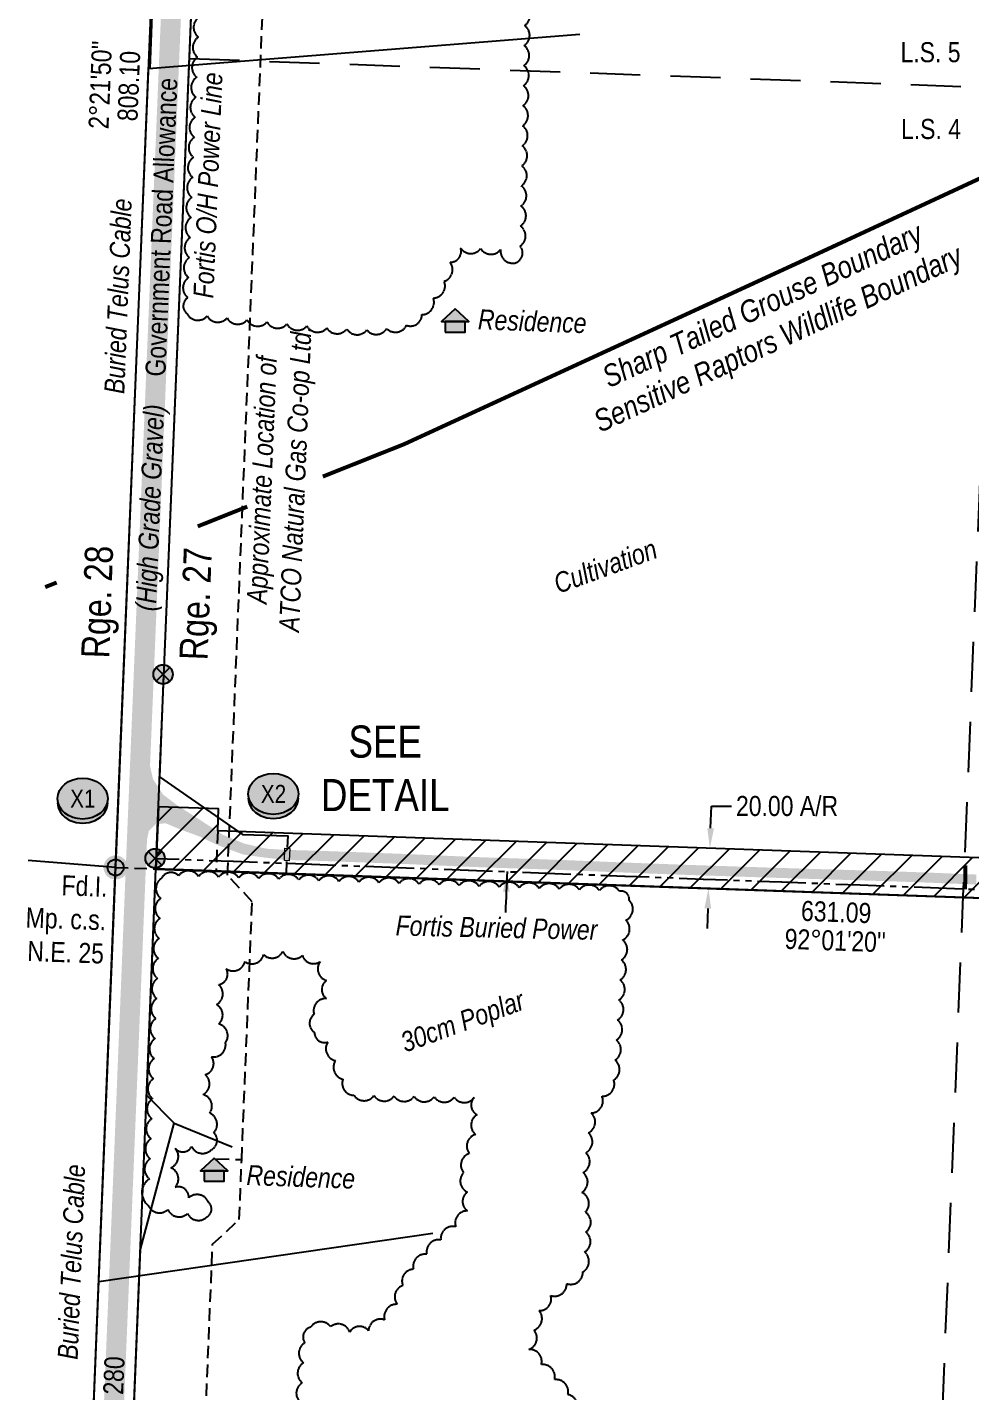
# Model space of a CAD drawing. Extents: x 303793 to 307741, y 5826902 to 5830455.
# Drawn here: x 303991 to 304462, y 5827532 to 5828213 of the extents above; entities that cross this region are included whole.
import ezdxf
from ezdxf.enums import TextEntityAlignment as Align

# ---------------------------------------------------------------- set-up
doc = ezdxf.new("R2010")
doc.units = 0
doc.header["$LTSCALE"] = 5
doc.header["$PDMODE"] = 35
doc.header["$PDSIZE"] = 0.5
for name, pattern in [('0', [1, 1, 0]), ('DASHDOT2', [12.7, 6.35, -3.175, 0, -3.175]), ('foc-LSD', [8, 5, -3]), ('foc-TRAV', [1.875, 1.25, -0.625]), ('POWERLINE5', [7.8, 2.4, -0.6, 0.6, -0.6, 0.6, -0.6, 2.4]), ('UG_PIPE', [1.875, 1.25, -0.625])]:
    doc.linetypes.add(name, pattern=pattern)
doc.layers.get('Defpoints').update_dxf_attribs({"color": 9})
for name, color, linetype in [('AS-FENCE', 48, 'foc-FENCE'), ('AS-PIPE-UG', 44, 'UG_PIPE'), ('AS-PIPE-UG-T', 44, 'Continuous'), ('AS-POWER', 104, 'foc-POWER'), ('AS-POWER-EXISTING', 72, 'POWERLINE5'), ('AS-POWER-EXISTING-T', 72, 'Continuous'), ('AS-POWER-T', 104, 'Continuous'), ('AS-RESIDENCE', 14, 'Continuous'), ('AS-ROADS', 254, 'Continuous'), ('AS-TELUS', 224, 'foc-TEL'), ('AS-WILDLIFE', 131, 'DASHDOT2'), ('D-TXT', 6, 'Continuous'), ('DETAIL-T', 7, 'Continuous'), ('L-BD', 7, 'Continuous'), ('L-BD1', 253, 'Continuous'), ('L-MON', 1, 'Continuous'), ('L-ROAD-T', 7, 'Continuous'), ('L-SEC', 7, 'Continuous'), ('L-SECTION-LSD', 7, 'foc-LSD'), ('P-CROSSINGS', 250, 'Continuous'), ('P-PROPOSED', 10, 'Continuous'), ('P-TRAV', 4, 'foc-TRAV'), ('P-TXT', 4, 'Continuous'), ('T-BUSH', 110, '0'), ('T-BUSH-T', 110, 'Continuous')]:
    doc.layers.add(name, color=color, linetype=linetype)
doc.layers.add('AS-GENERAL', color=48, linetype='Continuous', lineweight=18)
doc.layers.add('T-TEXT', color=48, linetype='Continuous', lineweight=18)
doc.layers.add('P-PROPOSED-EXISTING-H', color=7, linetype='Continuous', true_color=0xffeebd)
doc.styles.add('100L', font='ARIALN.TTF', dxfattribs={"height": 11})
doc.styles.add('80CG', font='ARIALN.TTF', dxfattribs={"height": 10})
doc.styles.add('80L', font='ARIALN.TTF', dxfattribs={"height": 10})
doc.styles.add('80LS', font='ARIALNI.TTF', dxfattribs={"height": 10})
doc.styles.add('Crossing', font='ARIALN.TTF', dxfattribs={"height": 10})
doc.styles.add('foc-LtypeFont', font='ARIALN.TTF', dxfattribs={"height": 7.35})
doc.linetypes.add('foc-FENCE', pattern='A,10,-1,["X",foc-LtypeFont,S=0.2,R=0,X=-0.625,Y=-0.75],-1.24', length=12.24)
doc.linetypes.add('foc-POWER', pattern='A,6,-1,["P",foc-LtypeFont,S=0.2,R=0,X=-0.625,Y=-0.75],-1.24,4', length=12.24)
doc.linetypes.add('foc-POWER-NOLINE', pattern='A,0,-4,["P",foc-LtypeFont,S=0.2,R=0,X=-0.625,Y=-0.75],-8.24', length=12.24)
doc.linetypes.add('foc-TEL', pattern='A,2,-1,["T",foc-LtypeFont,S=0.2,R=0,X=-0.425,Y=-0.75],-1.24,8', length=12.24)
doc.linetypes.add('foc-TEL-NOLINE', pattern='A,0,-2,["T",foc-LtypeFont,S=0.2,R=0,X=-0.425,Y=-0.75],-10.24', length=12.24)
doc.dimstyles.new('Compass 5 000', dxfattribs={"dimscale": 5, "dimtxt": 9, "dimasz": 2, "dimexe": 0.2, "dimexo": 0.0625, "dimgap": 0.5, "dimtad": 0, "dimtih": 1, "dimtoh": 1, "dimzin": 0, "dimdsep": 46, "dimtxsty": '80CG', "dimcen": 0.1, "dimse1": 1, "dimse2": 1, "dimclrd": 256, "dimclrt": 256, "dimaunit": 1, "dimadec": 4, "dimazin": 0, "dimtfac": 0.06, "dimtofl": 0, "dimtmove": 0, "dimatfit": 1, "dimfxl": 0.2, "dimtolj": 1, "dimtzin": 0, "dimlwd": -1, "dimarcsym": 0})

# ---------------------------------------------------------------- blocks, each defined once
blk = doc.blocks.new('res_occ')
for points in [[(0.1, 0.89), (-1.26, -0.37), (1.46, -0.37)], [(-0.9, -1.43), (1.1, -1.43), (1.1, -0.37), (-0.9, -0.37)]]:
    blk.add_hatch(color=14).paths.add_polyline_path(points)
at = {"color": 14}
for points in [[(0.1, 0.89), (-1.26, -0.37), (1.46, -0.37)], [(-0.9, -1.43), (1.1, -1.43), (1.1, -0.37), (-0.9, -0.37)]]:
    blk.add_lwpolyline(points, close=True, dxfattribs=at)
blk = doc.blocks.new('fdia')
at = {"color": 255, "const_width": 1}
blk.add_lwpolyline([(-0.5, 0, 1), (0.5, 0, 1)], format="xyb", close=True, dxfattribs=at)
blk = doc.blocks.new('Fdiaa')
blk.add_blockref('fdia', (0, 0))
blk = doc.blocks.new('fdib')
at = {"color": 1, "const_width": 1.6}
blk.add_lwpolyline([(-0.4, 0, 1), (0.4, 0, 1)], format="xyb", close=True, dxfattribs=at)
at = {"color": 1}
blk.add_circle((0, 0), 0.8, dxfattribs=at)
blk = doc.blocks.new('Fdibb')
blk.add_blockref('fdib', (0, 0))
blk = doc.blocks.new('fdicc')
for name in ['Fdibb', 'Fdiaa']:
    blk.add_blockref(name, (0, 0))
blk = doc.blocks.new('FDI')
blk.add_blockref('fdicc', (0, 0))
blk = doc.blocks.new('POWERPOLE')
h = blk.add_hatch(color=255)
edge = h.paths.add_edge_path()
edge.add_arc((0, 0), 0.96, 0, 360)
at = {"linetype": 'Continuous'}
for p, q in [((0.68, -0.68), (-0.68, 0.68)), ((-0.68, -0.68), (0.68, 0.68))]:
    blk.add_line(p, q, dxfattribs=at)
blk.add_circle((0, 0), 0.96, dxfattribs=at)
blk = doc.blocks.new('*D439')
at = {"layer": 'Defpoints', "color": 0, "transparency": 16777216}
for p in [(304426.72, 5827799.73), (304331.06, 5827783.1), (304426.01, 5827779.75)]:
    blk.add_point(p, dxfattribs=at)
at = {"layer": 'P-TXT', "transparency": 16777216}
for p, q in [((304332.12, 5827813.08), (304332.51, 5827824.14)), ((304332.51, 5827824.14), (304342.51, 5827824.14)), ((304330.71, 5827773.11), (304330.36, 5827763.11))]:
    blk.add_line(p, q, dxfattribs=at)
for points in [[(304330.46, 5827813.14), (304333.79, 5827813.02), (304331.77, 5827803.09)], [(304329.05, 5827773.17), (304332.38, 5827773.05), (304331.06, 5827783.1)]]:
    blk.add_solid(points, dxfattribs=at)
at = {"layer": 'P-TXT', "transparency": 16777216, "insert": (304370.25, 5827824.14), "char_height": 10, "attachment_point": 5, "style": '80CG'}
blk.add_mtext('\\A1;20.00 A/R', dxfattribs=at)
blk = doc.blocks.new('xing2')
h = blk.add_hatch(color=50)
h.dxf.hatch_style = 1
edge = h.paths.add_edge_path()
edge.add_ellipse((0, 0), major_axis=(-12.5, 0), ratio=0.816297, start_angle=0, end_angle=360)
h = blk.add_hatch(color=250)
h.dxf.hatch_style = 1
edge = h.paths.add_edge_path()
edge.add_ellipse((0, -2.05), major_axis=(-12.5, 0), ratio=0.816297, start_angle=0, end_angle=180)
edge.add_line((12.5, -2.05), (12.5, 0))
edge.add_ellipse((0, 0), major_axis=(-12.5, 0), ratio=0.816297, start_angle=0, end_angle=180, ccw=False)
edge.add_line((-12.5, 0), (-12.5, -2.05))
at = {"color": 250}
blk.add_ellipse((0, 0), major_axis=(-12.5, 0), ratio=0.816297, dxfattribs=at)
blk.add_ellipse((0, -2.05), major_axis=(-12.5, 0), ratio=0.816297, start_param=0, end_param=3.141593, dxfattribs=at)
at = {"color": 250, "style": 'Crossing'}
blk.add_attdef('CROSSING', text='', height=9, dxfattribs=at).set_placement((0.09, 0.02), align=Align.MIDDLE_CENTER)
at = {"color": 250, "style": 'Crossing', "flags": 1}
for tag, p in [('OWNER', (0.09, -12.49)), ('DESCRIPTION', (0.09, -25.77)), ('LOCATION', (0.09, -39.3)), ('DWG_REF', (0.09, -52.84))]:
    blk.add_attdef(tag, text='', height=9, dxfattribs=at).set_placement(p, align=Align.MIDDLE_CENTER)

msp = doc.modelspace()

# ---------------------------------------------------------------- hatches: boundary and pattern name
at = {"layer": 'AS-ROADS'}
h = msp.add_hatch(color=256, dxfattribs=at)
h.dxf.hatch_style = 1
h.paths.add_polyline_path([(304119.808, 5827802.327), (304110.752, 5827802.887), (304099.618, 5827805.438), (304088.925, 5827809.824), (304077.19, 5827817.443), (304066.212, 5827824.479), (304059.043, 5827829.954), (304054.07, 5827837.556), (304052.584, 5827844.06), (304052.728, 5827850.371), (304050.834, 5827802.561), (304051.147, 5827807.814), (304051.995, 5827811.748), (304055.255, 5827815.044), (304060.327, 5827815.587), (304068.269, 5827812.257), (304076.927, 5827809.135), (304086.645, 5827804.565), (304099.095, 5827799.983), (304109.921, 5827798.455), (304119.538, 5827797.348)])
at = {"layer": 'P-PROPOSED-EXISTING-H'}
h = msp.add_hatch(dxfattribs=at)
h.set_pattern_fill('ANSI31', color=256, scale=3.499734, style=0)
h.set_pattern_definition([(45, (23.161, 443.027), (-7.857126762, 7.857126762), [])])
h.paths.add_polyline_path([(304840.972, 5827765.096), (304840.635, 5827785.119), (304086.327, 5827811.752), (304086.78, 5827822.742), (304056.801, 5827823.801), (304055.523, 5827792.829)])

# ---------------------------------------------------------------- linework, layer by layer
at = {"layer": 'AS-FENCE', "flags": 128}
for points in [[(304059.373, 5827889.694), (304057.274, 5827838.794), (304098.632, 5827810.028), (304121.283, 5827809.311), (304120.982, 5827803.558)], [(304056.065, 5827808.079), (304055.358, 5827792.731), (304586.441, 5827774.136), (304586.568, 5827779.003)], [(304120.675, 5827796.601), (304120.482, 5827790.451)]]:
    msp.add_lwpolyline(points, dxfattribs=at)
at = {"layer": 'AS-GENERAL', "flags": 128}
msp.add_lwpolyline([(304122.271, 5827802.98), (304121.995, 5827796.925), (304119.553, 5827797.036), (304119.849, 5827803.098)], close=True, dxfattribs=at)
at = {"layer": 'AS-GENERAL', "const_width": 2, "flags": 128}
msp.add_lwpolyline([(304459.018, 5827782.666), (304459.237, 5827794.537)], dxfattribs=at)
at = {"layer": 'AS-PIPE-UG'}
msp.add_line((304085.791, 5827648.306), (304098.293, 5827647.855), dxfattribs=at)
msp.add_lwpolyline([(304058.641, 5826986.743), (304083.77, 5827605.653), (304097.084, 5827618.065), (304098.293, 5827647.855), (304103.512, 5827776.414), (304091.243, 5827789.721), (304111.188, 5828280.99), (304105.321, 5828287.356), (304105.692, 5828296.472), (304105.852, 5828300.395), (304112.215, 5828306.259), (304113.023, 5828326.182), (304113.344, 5828334.077), (304124.072, 5828598.324), (304126.045, 5828646.939)], dxfattribs=at)
at = {"layer": 'AS-POWER', "flags": 128}
for points in [[(304064.602, 5827666.044), (304050.927, 5827679.862), (304055.523, 5827792.829), (304076.354, 5828297.51), (304167.269, 5828260.506)], [(304047.81, 5827603.257), (304064.602, 5827666.044), (304093.569, 5827654.247)]]:
    msp.add_lwpolyline(points, dxfattribs=at)
at = {"layer": 'AS-POWER', "linetype": 'foc-POWER-NOLINE', "flags": 128}
msp.add_lwpolyline([(304021.634, 5826959.869), (304047.81, 5827603.257)], dxfattribs=at)
at = {"layer": 'AS-POWER-EXISTING', "flags": 128}
msp.add_lwpolyline([(304055.078, 5827798.098), (304658.548, 5827775.35)], dxfattribs=at)
at = {"layer": 'AS-ROADS', "flags": 128}
for points, const_width in [([(304011.594, 5826960.451), (304045.471, 5827793.13), (304080.74, 5828647.639)], 9.999), ([(304464.627, 5827787.511), (304444.055, 5827788.356), (304424.003, 5827789.086), (304403.984, 5827789.702), (304383.764, 5827790.296), (304363.225, 5827790.922), (304342.505, 5827791.613), (304322.195, 5827792.283), (304301.89, 5827793.013), (304281.267, 5827793.827), (304260.661, 5827794.679), (304240.362, 5827795.386), (304220.244, 5827796.037), (304199.776, 5827796.887), (304179.569, 5827797.786), (304159.503, 5827798.524), (304139.365, 5827799.258), (304119.594, 5827799.846)], 5)]:
    msp.add_lwpolyline(points, dxfattribs=dict(at, const_width=const_width))
at = {"layer": 'AS-TELUS', "linetype": 'foc-TEL-NOLINE', "flags": 128}
for points in [[(304052.643, 5828192.018), (304060.071, 5828390.789)], [(304027.02, 5827587.072), (304051.868, 5828192.05)], [(304001.543, 5826960.86), (304027.027, 5827587.245)]]:
    msp.add_lwpolyline(points, dxfattribs=at)
at = {"layer": 'AS-TELUS', "flags": 128}
for points in [[(304051.865, 5828191.956), (304266.894, 5828209.155)], [(304027.02, 5827587.072), (304193.645, 5827611.226)]]:
    msp.add_lwpolyline(points, dxfattribs=at)
at = {"layer": 'AS-WILDLIFE', "const_width": 2, "flags": 128}
for points in [[(304138.743, 5827988.475), (304179.323, 5828004.634), (304377.89, 5828096.052), (304571.108, 5828185.737), (304759.201, 5828281.219), (304919.202, 5828379.187), (304942.702, 5828395.109)], [(304076.376, 5827963.642), (304101.049, 5827973.466)], [(304000.294, 5827933.347), (304006.031, 5827935.631)]]:
    msp.add_lwpolyline(points, dxfattribs=at)
at = {"layer": 'L-SEC', "flags": 128}
for points in [[(304001.543, 5826960.86), (304035.42, 5827793.539), (304070.69, 5828648.054)], [(304021.634, 5826959.869), (304055.519, 5827792.721), (304090.805, 5828647.649)], [(304035.42, 5827793.539), (303991.763, 5827797.042)], [(304890.397, 5827763.351), (304055.058, 5827792.846)]]:
    msp.add_lwpolyline(points, dxfattribs=at)
at = {"layer": 'L-SECTION-LSD', "flags": 128}
for points in [[(304490.562, 5828585.525), (304457.987, 5827779.307), (304425.45, 5826975.226)], [(304072.204, 5828196.97), (304875.296, 5828167.899)]]:
    msp.add_lwpolyline(points, dxfattribs=at)
at = {"layer": 'P-PROPOSED', "flags": 128}
msp.add_lwpolyline([(304840.972, 5827765.096), (304840.635, 5827785.119), (304086.327, 5827811.752), (304086.78, 5827822.742), (304056.801, 5827823.801), (304055.523, 5827792.829)], close=True, dxfattribs=at)
at = {"layer": 'P-TRAV', "flags": 128}
for points in [[(304086.327, 5827811.752), (304085.502, 5827791.771)], [(304035.42, 5827793.539), (304055.523, 5827792.829)]]:
    msp.add_lwpolyline(points, dxfattribs=at)
at = {"layer": 'T-BUSH', "flags": 128}
for points in [[(304071.084, 5828069.556, 0.5205671), (304081.033, 5828068.556, 0.5205671), (304090.982, 5828067.557, 0.5205671), (304100.931, 5828066.558, 0.5205671), (304110.881, 5828065.559, 0.5205671), (304120.83, 5828064.56, 0.5205671), (304130.779, 5828063.561, 0.5205671), (304140.728, 5828062.562, 0.5205671), (304150.714, 5828062.053, 0.5205671), (304160.702, 5828061.583, 0.5205671), (304170.623, 5828062.309, 0.5205671), (304180.497, 5828063.888, 0.5205671), (304188.196, 5828069.223, 0.5205671), (304193.812, 5828077.486, 0.5205671), (304199.264, 5828085.868, 0.5205671), (304202.219, 5828095.36, 0.5205671), (304207.434, 5828102.436, 0.5205671), (304217.43, 5828102.155, 0.5205671), (304227.397, 5828101.683, 0.5205671), (304234.832, 5828095.031, 0.5205671), (304237.161, 5828103.41, 0.5205671), (304237.365, 5828113.407, 0.5205671), (304237.568, 5828123.404, 0.5205671), (304237.772, 5828133.401, 0.5205671), (304237.975, 5828143.398, 0.5205671), (304238.178, 5828153.396, 0.5205671), (304238.382, 5828163.393, 0.5205671), (304238.585, 5828173.39, 0.5205671), (304238.789, 5828183.387, 0.5205671), (304238.992, 5828193.384, 0.5205671), (304239.195, 5828203.381, 0.5205671), (304239.399, 5828213.379, 0.5205671), (304239.602, 5828223.376, 0.5205671), (304235.882, 5828232.296, 0.5205671), (304230.604, 5828240.789, 0.5205671), (304223.329, 5828247.399, 0.5205671), (304215.439, 5828253.528, 0.5205671), (304207.687, 5828259.842, 0.5205671), (304199.737, 5828265.906, 0.5205671), (304201.023, 5828274.374, 0.5205671), (304208.225, 5828280.352, 0.5205671), (304218.106, 5828281.477, 0.5205671), (304228.077, 5828280.725, 0.5205671), (304238.048, 5828279.973, 0.5205671), (304247.996, 5828279.818, 0.5205671), (304257.657, 5828282.161, 0.5205671), (304263.374, 5828287.936, 0.5205671), (304256.043, 5828293.886, 0.5205671), (304246.378, 5828296.372, 0.5205671), (304236.379, 5828296.519, 0.5205671), (304226.382, 5828296.557, 0.5205671), (304216.391, 5828296.173, 0.5205671), (304206.394, 5828295.974, 0.5205671), (304196.396, 5828295.838, 0.5205671), (304186.723, 5828297.858, 0.5205671), (304177.74, 5828301.974, 0.5205671), (304169.902, 5828308.183, 0.5205671), (304162.696, 5828315.005, 0.5205671), (304157.109, 5828323.241, 0.5205671), (304156.048, 5828333.184, 0.5205671), (304157.417, 5828342.272, 0.5205671), (304167.347, 5828343.4, 0.5205671), (304177.291, 5828344.451, 0.5205671), (304187.235, 5828345.502, 0.5205671), (304197.218, 5828346.067, 0.5205671), (304207.189, 5828346.703, 0.5205671), (304216.767, 5828349.575, 0.5205671), (304220.665, 5828357.712, 0.5205671), (304215.32, 5828364.772, 0.5205671), (304205.381, 5828364.703, 0.5205671), (304195.5, 5828363.172, 0.5205671), (304185.586, 5828361.914, 0.5205671), (304175.619, 5828361.12, 0.5205671), (304165.651, 5828360.326, 0.5205671), (304155.683, 5828359.532, 0.5205671), (304146.105, 5828360.888, 0.5205671), (304137.555, 5828365.994, 0.5205671), (304129.949, 5828372.454, 0.5205671), (304123.516, 5828380.109, 0.5205671), (304117.133, 5828387.805, 0.5205671), (304110.671, 5828395.347, 0.5205671), (304101.503, 5828399.145, 0.5205671), (304091.662, 5828400.919, 0.5205671), (304084.606, 5828402.618, 0.5205671), (304084.2, 5828392.627, 0.5205671), (304083.795, 5828382.636, 0.5205671), (304083.389, 5828372.645, 0.5205671), (304082.984, 5828362.654, 0.5205671), (304082.578, 5828352.663, 0.5205671), (304082.172, 5828342.672, 0.5205671), (304081.767, 5828332.681, 0.5205671), (304081.361, 5828322.69, 0.5205671), (304080.955, 5828312.699, 0.5205671), (304080.55, 5828302.708, 0.5205671), (304080.144, 5828292.717, 0.5205671), (304084.512, 5828287.39, 0.5205671), (304094.509, 5828287.565, 0.5205671), (304103.19, 5828291.155, 0.5205671), (304109.329, 5828298.986, 0.5205671), (304114.409, 5828307.572, 0.5205671), (304117.301, 5828316.921, 0.5205671), (304123.212, 5828324.771, 0.5205671), (304129.603, 5828332.457, 0.5205671), (304138.123, 5828337.042, 0.5205671), (304144.499, 5828332.369, 0.5205671), (304146.471, 5828322.568, 0.5205671), (304146.169, 5828312.601, 0.5205671), (304145.222, 5828302.656, 0.5205671), (304146.781, 5828293.215, 0.5205671), (304147.147, 5828283.237, 0.5205671), (304147.262, 5828273.482, 0.5205671), (304154.274, 5828266.581, 0.5205671), (304157.573, 5828257.267, 0.5205671), (304158.53, 5828247.623, 0.5205671), (304164.312, 5828239.51, 0.5205671), (304168.389, 5828231.177, 0.5205671), (304161.762, 5828224.239, 0.5205671), (304152.82, 5828228.642, 0.5205671), (304145.871, 5828235.365, 0.5205671), (304139.448, 5828243.024, 0.5205671), (304133.155, 5828250.792, 0.5205671), (304125.755, 5828257.195, 0.5205671), (304116.94, 5828261.915, 0.5205671), (304108.096, 5828266.58, 0.5205671), (304098.613, 5828268.542, 0.5205671), (304088.616, 5828268.315, 0.5205671), (304079.121, 5828267.527, 0.5205671), (304078.716, 5828257.536, 0.5205671), (304078.31, 5828247.545, 0.5205671), (304077.904, 5828237.554, 0.5205671), (304077.499, 5828227.563, 0.5205671), (304077.093, 5828217.572, 0.5205671), (304076.688, 5828207.581, 0.5205671), (304076.282, 5828197.59, 0.5205671), (304075.876, 5828187.599, 0.5205671), (304075.471, 5828177.608, 0.5205671), (304075.065, 5828167.617, 0.5205671), (304074.659, 5828157.626, 0.5205671), (304074.254, 5828147.635, 0.5205671), (304073.848, 5828137.644, 0.5205671), (304073.443, 5828127.653, 0.5205671), (304073.037, 5828117.662, 0.5205671), (304072.631, 5828107.671, 0.5205671), (304072.226, 5828097.68, 0.5205671), (304071.82, 5828087.689, 0.5205671), (304071.414, 5828077.698, 0.5205671)], [(304051.697, 5827625, 0.5205671), (304061.494, 5827622.999, 0.5205671), (304071.291, 5827620.998, 0.5205671), (304081.005, 5827619.344, 0.5205671), (304081.647, 5827626.652, 0.5205671), (304071.893, 5827628.854, 0.5205671), (304065.158, 5827634.079, 0.5205671), (304062.941, 5827643.829, 0.5205671), (304065.192, 5827653.412, 0.5205671), (304073.326, 5827654.346, 0.5205671), (304083.194, 5827652.828, 0.5205671), (304084.396, 5827661.274, 0.5205671), (304082.332, 5827671.013, 0.5205671), (304079.109, 5827680.296, 0.5205671), (304080.138, 5827690.242, 0.5205671), (304083.231, 5827699.169, 0.5205671), (304090.22, 5827706.101, 0.5205671), (304086.855, 5827715.518, 0.5205671), (304085.689, 5827725.183, 0.5205671), (304086.858, 5827735.114, 0.5205671), (304090.584, 5827743.046, 0.5205671), (304099.938, 5827746.579, 0.5205671), (304109.293, 5827750.111, 0.5205671), (304118.795, 5827751.72, 0.5205671), (304128.584, 5827749.677, 0.5205671), (304137.472, 5827746.691, 0.5205671), (304140.521, 5827737.168, 0.5205671), (304140.545, 5827728.186, 0.5205671), (304134.381, 5827720.313, 0.5205671), (304134.563, 5827711.298, 0.5205671), (304141.205, 5827706.486, 0.5205671), (304145.001, 5827697.236, 0.5205671), (304148.798, 5827687.985, 0.5205671), (304154.254, 5827679.941, 0.5205671), (304164.252, 5827679.756, 0.5205671), (304174.249, 5827679.571, 0.5205671), (304184.247, 5827679.386, 0.5205671), (304194.244, 5827679.2, 0.5205671), (304204.242, 5827679.015, 0.5205671), (304214.239, 5827678.83, 0.5205671), (304215.707, 5827670.272, 0.5205671), (304214.833, 5827660.415, 0.5205671), (304211.732, 5827650.91, 0.5205671), (304208.931, 5827641.311, 0.5205671), (304210.852, 5827631.687, 0.5205671), (304210.875, 5827622.314, 0.5205671), (304205.048, 5827614.414, 0.5205671), (304197.54, 5827607.809, 0.5205671), (304190.53, 5827600.709, 0.5205671), (304183.944, 5827593.185, 0.5205671), (304178.64, 5827585.054, 0.5205671), (304175.869, 5827575.698, 0.5205671), (304169.576, 5827567.927, 0.5205671), (304161.545, 5827562.569, 0.5205671), (304152.151, 5827561.903, 0.5205671), (304142.615, 5827564.567, 0.5205671), (304132.621, 5827564.245, 0.5205671), (304129.752, 5827556.548, 0.5205671), (304129.087, 5827546.57, 0.5205671), (304128.443, 5827536.592, 0.5205671), (304127.819, 5827526.612, 0.5205671), (304127.196, 5827516.632, 0.5205671), (304126.572, 5827506.653, 0.5205671), (304125.949, 5827496.673, 0.5205671), (304125.325, 5827486.693, 0.5205671), (304125.58, 5827476.786, 0.5205671), (304127.829, 5827467.043, 0.5205671), (304135.486, 5827460.748, 0.5205671), (304143.371, 5827454.6, 0.5205671), (304151.257, 5827448.451, 0.5205671), (304160.418, 5827445.79, 0.5205671), (304170.41, 5827445.399, 0.5205671), (304180.401, 5827445.007, 0.5205671), (304187.963, 5827451.384, 0.5205671), (304195.425, 5827458.04, 0.5205671), (304202.887, 5827464.696, 0.5205671), (304210.349, 5827471.352, 0.5205671), (304218.077, 5827477.469, 0.5205671), (304227.905, 5827479.311, 0.5205671), (304237.73, 5827481.147, 0.5205671), (304243.152, 5827472.745, 0.5205671), (304248.574, 5827464.344, 0.5205671), (304258.111, 5827465.32, 0.5205671), (304262.29, 5827472.651, 0.5205671), (304263.914, 5827482.518, 0.5205671), (304265.539, 5827492.384, 0.5205671), (304267.163, 5827502.251, 0.5205671), (304267.056, 5827512.079, 0.5205671), (304264.995, 5827521.863, 0.5205671), (304260.978, 5827530.663, 0.5205671), (304254.344, 5827538.144, 0.5205671), (304247.711, 5827545.626, 0.5205671), (304241.528, 5827553.215, 0.5205671), (304244.073, 5827562.885, 0.5205671), (304246.619, 5827572.555, 0.5205671), (304252.353, 5827580.059, 0.5205671), (304260.404, 5827585.989, 0.5205671), (304268.455, 5827591.919, 0.5205671), (304269.329, 5827601.761, 0.5205671), (304269.95, 5827611.741, 0.5205671), (304269.692, 5827621.671, 0.5205671), (304267.934, 5827631.514, 0.5205671), (304268.548, 5827641.406, 0.5205671), (304269.9, 5827651.314, 0.5205671), (304271.251, 5827661.221, 0.5205671), (304272.603, 5827671.129, 0.5205671), (304277.998, 5827679.431, 0.5205671), (304283.811, 5827687.566, 0.5205671), (304284.507, 5827697.523, 0.5205671), (304285.141, 5827707.503, 0.5205671), (304285.774, 5827717.482, 0.5205671), (304286.408, 5827727.461, 0.5205671), (304287.042, 5827737.44, 0.5205671), (304287.676, 5827747.419, 0.5205671), (304288.31, 5827757.398, 0.5205671), (304289.918, 5827767.266, 0.5205671), (304291.547, 5827777.132, 0.5205671), (304286.663, 5827781.666, 0.5205671), (304276.67, 5827782.019, 0.5205671), (304266.677, 5827782.372, 0.5205671), (304256.684, 5827782.725, 0.5205671), (304246.691, 5827783.078, 0.5205671), (304236.698, 5827783.43, 0.5205671), (304226.705, 5827783.783, 0.5205671), (304216.712, 5827784.136, 0.5205671), (304206.719, 5827784.489, 0.5205671), (304196.726, 5827784.842, 0.5205671), (304186.733, 5827785.195, 0.5205671), (304176.74, 5827785.548, 0.5205671), (304166.747, 5827785.9, 0.5205671), (304156.754, 5827786.253, 0.5205671), (304146.761, 5827786.606, 0.5205671), (304136.768, 5827786.959, 0.5205671), (304126.775, 5827787.312, 0.5205671), (304116.782, 5827787.665, 0.5205671), (304106.788, 5827788.017, 0.5205671), (304096.795, 5827788.37, 0.5205671), (304086.802, 5827788.723, 0.5205671), (304076.809, 5827789.076, 0.5205671), (304066.816, 5827789.429, 0.5205671), (304058.335, 5827788.151, 0.5205671), (304057.929, 5827778.16, 0.5205671), (304057.522, 5827768.169, 0.5205671), (304057.116, 5827758.178, 0.5205671), (304056.709, 5827748.187, 0.5205671), (304056.303, 5827738.196, 0.5205671), (304055.896, 5827728.205, 0.5205671), (304055.49, 5827718.214, 0.5205671), (304055.083, 5827708.223, 0.5205671), (304054.677, 5827698.232, 0.5205671), (304054.27, 5827688.241, 0.5205671), (304053.864, 5827678.25, 0.5205671), (304053.457, 5827668.259, 0.5205671), (304053.051, 5827658.268, 0.5205671), (304052.644, 5827648.277, 0.5205671), (304052.238, 5827638.286, 0.5205671)]]:
    msp.add_lwpolyline(points, format="xyb", close=True, dxfattribs=at)

# ---------------------------------------------------------------- block references
at = {"layer": 'AS-POWER-EXISTING', "xscale": 5.000000000000037, "yscale": 5.000000000000037, "zscale": 5.000000000000037}
for p in [(304059.072, 5827889.853), (304055.078, 5827798.098)]:
    msp.add_blockref('POWERPOLE', p, dxfattribs=at)
at = {"layer": 'AS-RESIDENCE', "color": 2, "xscale": 4.999625000000037, "yscale": 4.999625000000037, "zscale": 4.999625000000037}
for p in [(304204.185, 5828067.679), (304084.06, 5827644.199)]:
    msp.add_blockref('res_occ', p, dxfattribs=at)
at = {"layer": 'L-MON', "xscale": 4.999619900000025, "yscale": 4.999619900000025, "zscale": 4.999619900000025}
msp.add_blockref('FDI', (304035.42, 5827793.539), dxfattribs=at)
at = {"layer": 'P-CROSSINGS', "color": 2, "xscale": 0.99992398, "yscale": 0.99992398, "zscale": 0.99992398}
for p, values in [((304018.964, 5827827.894), {'CROSSING': 'X1'}), ((304114.056, 5827830.224), {'CROSSING': 'X2'})]:
    msp.add_blockref('xing2', p, dxfattribs=at).add_auto_attribs(values)

# ---------------------------------------------------------------- texts
at = {"layer": 'AS-PIPE-UG-T', "insert": (304100.136, 5827909.203), "char_height": 9.99925, "attachment_point": 1, "rotation": 87.675247, "style": '80L'}
msp.add_mtext_dynamic_manual_height_columns('\\pi16.05715;{\\fArial Narrow|b0|i1|c0|p34;Approximate Location of \\P\\pi2.74301;ATCO Natural Gas Co-op Ltd.}', width=157.14586, gutter_width=50, heights=[0], dxfattribs=at)
at = {"layer": 'AS-POWER-T', "insert": (304074.03, 5828074.326), "char_height": 9.99925, "attachment_point": 1, "rotation": 87.675049, "style": '80L'}
msp.add_mtext_dynamic_manual_height_columns('\\pi3.30762;{\\fArial Narrow|b0|i1|c0|p34;Fortis O/H Power Line}', width=118.45541, gutter_width=50, heights=[0], dxfattribs=at)
at = {"layer": 'AS-RESIDENCE', "char_height": 9.9993, "width": 60.95871, "attachment_point": 2, "style": '80LS'}
for insert, rotation in [((304243.365, 5828070.92), 357.926865), ((304127.955, 5827644.244), 358.019189)]:
    msp.add_mtext('Residence', dxfattribs=dict(at, insert=insert, rotation=rotation))
at = {"layer": 'AS-TELUS', "char_height": 9.99925, "attachment_point": 1, "rotation": 87.799157, "style": '80L'}
for insert in [(304029.754, 5828029.957), (304006.493, 5827548.365)]:
    msp.add_mtext_dynamic_manual_height_columns('{\\fArial Narrow|b0|i1|c0|p34;Buried Telus Cable}', width=99.91672, gutter_width=50, heights=[0], dxfattribs=dict(at, insert=insert))
at = {"layer": 'AS-WILDLIFE', "insert": (304263.085, 5828036.093), "char_height": 10.99918, "attachment_point": 1, "rotation": 24.899088, "style": '100L'}
msp.add_mtext_dynamic_manual_height_columns('\\pi15.17;{\\fArial Narrow|b0|i1|c0|p34;Sharp Tailed Grouse Boundary\\P\\pi1.87495;Sensitive Raptors Wildlife Boundary}', width=203.92589, gutter_width=55, heights=[0], dxfattribs=at)
at = {"layer": 'D-TXT', "color": 3, "char_height": 13.999, "attachment_point": 1, "style": '80L'}
for s, width, insert, rotation in [('Rge. 28', 55.58611, (304018.217, 5827898.162), 87.971062), ('Rge. 27', 63.86109, (304067.188, 5827897.276), 87.675091)]:
    msp.add_mtext_dynamic_manual_height_columns(s, width=width, gutter_width=47.5, heights=[0], dxfattribs=dict(at, insert=insert, rotation=rotation))
at = {"layer": 'DETAIL-T', "color": 3, "insert": (304169.859, 5827842.997), "char_height": 15.9988, "width": 63.63129, "attachment_point": 5, "style": '80CG'}
msp.add_mtext('SEE\\PDETAIL', dxfattribs=at)
at = {"layer": 'L-BD', "style": '80L'}
for s, p in [("2°21'50''", (304027.76, 5828183.804)), ('808.10', (304041.996, 5828183.217))]:
    msp.add_text(s, height=9.9992, rotation=87.6365, dxfattribs=at).set_placement(p, align=Align.MIDDLE)
at = {"layer": 'L-BD1', "style": '80L'}
for s, p in [('631.09', (304394.765, 5827771.359)), ("92°01'20''", (304394.262, 5827757.119))]:
    msp.add_text(s, height=9.9992, rotation=357.9778, dxfattribs=at).set_placement(p, align=Align.MIDDLE)
at = {"layer": 'L-MON', "insert": (303990.414, 5827790.326), "char_height": 9.99925, "attachment_point": 1, "rotation": 357.977788, "style": '80L'}
msp.add_mtext_dynamic_manual_height_columns('\\pi18.25006;Fd.I. \\P\\pi0.95259;Mp. c.s.\\P\\pi2.35767;N.E. 25', width=39.23075, gutter_width=50, heights=[0], dxfattribs=at)
at = {"layer": 'L-ROAD-T', "style": '80L'}
for s, p in [('Government Road Allowance', (304058.236, 5828112.811)), ('Rge. Rd. 280', (304033.555, 5827516.057))]:
    msp.add_text(s, height=9.99925, rotation=87.675086, dxfattribs=at).set_placement(p, align=Align.MIDDLE_CENTER)
at = {"layer": 'T-BUSH-T', "style": '80LS'}
msp.add_text('30cm Poplar', height=9.99925, rotation=20, dxfattribs=at).set_placement((304208.38, 5827716.889), align=Align.MIDDLE_CENTER)
at = {"layer": 'T-TEXT', "style": '80LS'}
for s, rotation, p in [('(High Grade Gravel)', 87.675086, (304052.557, 5827972.936)), ('Cultivation', 20, (304279.607, 5827943.799))]:
    msp.add_text(s, height=9.99925, rotation=rotation, dxfattribs=at).set_placement(p, align=Align.MIDDLE_CENTER)

# ---------------------------------------------------------------- dimensions: what is measured, and where the dimension line sits
at = {"layer": 'P-TXT', "color": 2}
dim = msp.add_linear_dim(base=(304331.064, 5827783.1), p1=(304426.716, 5827799.734), p2=(304426.011, 5827779.748), angle=267.977788, text='20.00 A/R', dimstyle='Compass 5 000', dxfattribs=at)
dim.commit()
dim.dimension.update_dxf_attribs({"geometry": '*D439', "text_midpoint": (304370.248, 5827824.141), "dimtype": 161})

# ---------------------------------------------------------------- next in the draw order: texts
at = {"layer": 'AS-POWER-EXISTING-T', "insert": (304174.87, 5827769.65), "char_height": 9.99983, "attachment_point": 1, "rotation": 358.731844, "style": '80L', "bg_fill": 3, "box_fill_scale": 1.15, "bg_fill_color": 256, "bg_fill_true_color": 256, "bg_fill_transparency": 0}
msp.add_mtext_dynamic_manual_height_columns('\\pi0.32967;{\\fArial Narrow|b0|i1|c0|p34;Fortis Buried Power}', width=101.68761, gutter_width=49.996, heights=[0], dxfattribs=at)
at = {"layer": 'L-SECTION-LSD', "char_height": 9.99925, "attachment_point": 1, "style": '100L', "bg_fill": 3, "box_fill_scale": 1.5, "bg_fill_color": 256, "bg_fill_transparency": 0}
for s, width, insert in [('\\pi1.76073;L.S. 5', 30.40114, (304425.068, 5828205.088)), ('\\pi1.98815;L.S. 4', 30.53989, (304425.068, 5828166.806))]:
    msp.add_mtext_dynamic_manual_height_columns(s, width=width, gutter_width=55, heights=[0], dxfattribs=dict(at, insert=insert))

# ---------------------------------------------------------------- next in the draw order: leaders
at = {"layer": 'AS-POWER-EXISTING-T', "path_type": 1}
msp.add_leader([(304230.674, 5827791.479), (304229.807, 5827771.124)], dimstyle='Compass 5 000', override={"dimgap": 0.5, "dimtad": 0}, dxfattribs=at)

doc.saveas('drawing.dxf')
